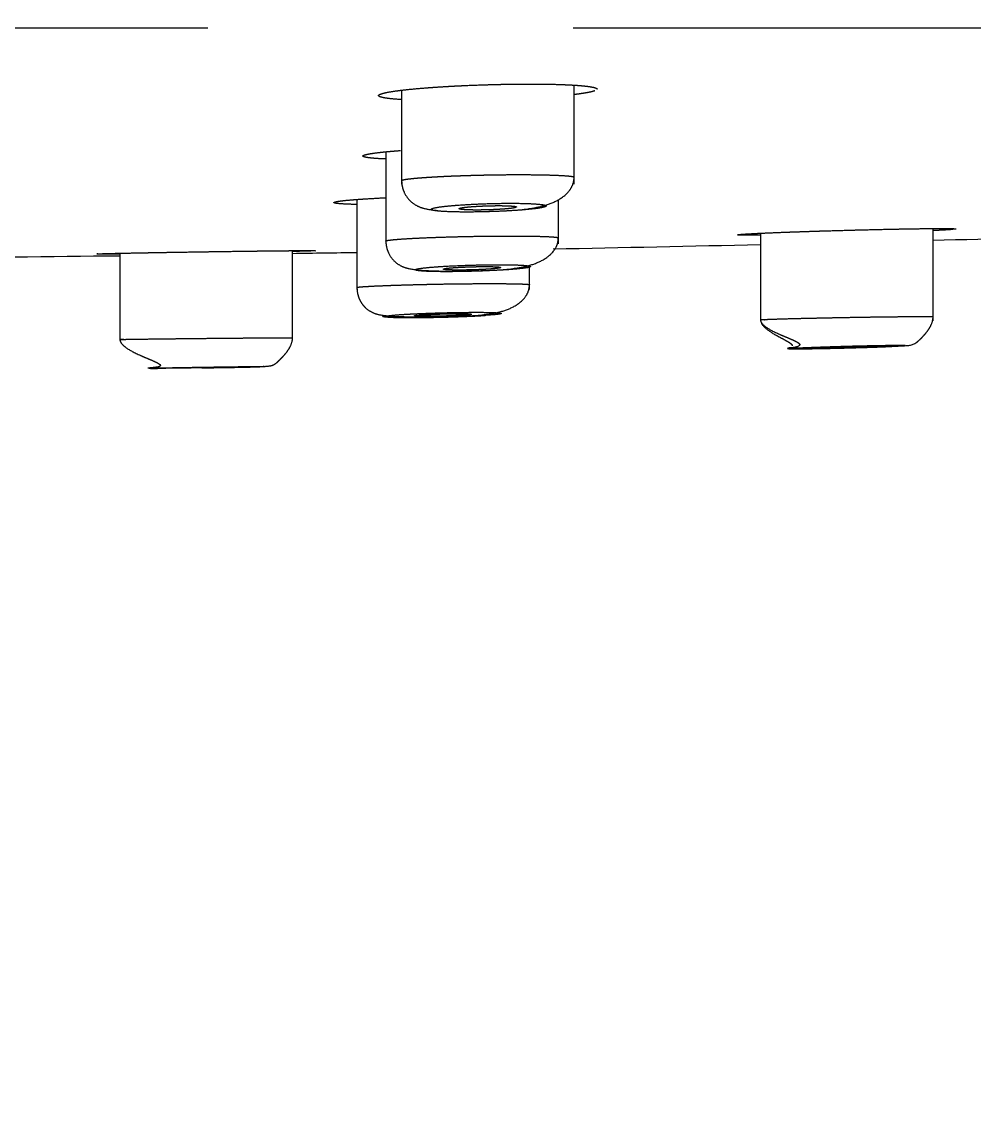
# Model space of a CAD drawing. Header units: millimetres. Extents: x 6110 to 6704, y -2661 to -1821.
# Drawn here: x 6491.254 to 6495.396, y -2119.701 to -2114.995 of the extents above; entities that cross this region are included whole.
import ezdxf

# ---------------------------------------------------------------- set-up
doc = ezdxf.new("R2010")
doc.units = ezdxf.units.MM
doc.header["$LTSCALE"] = 0.1
doc.linetypes.add('HIDDEN2', pattern=[4.7625, 3.175, -1.5875])
doc.layers.add('1', color=4, linetype='HIDDEN2', lineweight=13)
doc.layers.add('DIM', color=3, linetype='Continuous', lineweight=9)

msp = doc.modelspace()

# ---------------------------------------------------------------- hatches: boundary and pattern name
at = {"layer": 'DIM'}
h = msp.add_hatch(dxfattribs=at)
h.set_pattern_fill('ANSI31', color=2)
edge = h.paths.add_edge_path()
edge.add_line((6619.6172, -2595.9805), (6619.6172, -1962.2056))
edge.add_line((6634.6172, -1966.1101), (6619.6172, -1966.1101))
edge.add_line((6634.6172, -2610.9805), (6634.6172, -1966.1101))
edge.add_line((6634.6172, -2610.9805), (6184.4567, -2610.9805))
edge.add_line((6619.6172, -2595.9805), (6184.4567, -2595.9805))
edge.add_line((6184.4567, -2610.9805), (6184.4567, -2595.9805))

# ---------------------------------------------------------------- linework, layer by layer
at = {"layer": '1', "color": 8, "linetype": 'HIDDEN2', "lineweight": -3, "ltscale": 10}
for p, q in [((6511.114, -2115.0233), (6484.3069, -2115.0233)), ((6493.656, -2115.7006), (6493.656, -2115.2714)), ((6492.906, -2115.2926), (6492.906, -2115.7006)), ((6492.8376, -2115.5602), (6492.8376, -2115.9602)), ((6492.7119, -2115.7675), (6492.7119, -2116.1595)), ((6493.5876, -2115.9602), (6493.5876, -2115.7689)), ((6494.4666, -2115.9143), (6494.4666, -2116.2949)), ((6495.2166, -2116.2949), (6495.2166, -2115.8941)), ((6491.6819, -2116.0013), (6491.6819, -2116.3799)), ((6492.4319, -2116.3799), (6492.4319, -2115.9901)), ((6493.4619, -2116.1595), (6493.4619, -2116.0533)), ((6494.4666, -2116.2949), (6494.4666, -2116.2952)), ((6495.2166, -2116.2952), (6495.2166, -2116.2949)), ((6491.6819, -2116.3798), (6491.6819, -2116.38)), ((6492.4319, -2116.38), (6492.4319, -2116.3798))]:
    msp.add_line(p, q, dxfattribs=at)
for start, end in [(271.492607, 271.67154), (271.113977, 271.320673), (270.472027, 270.68238), (270.854261, 270.918433)]:
    msp.add_arc((6488.7045, -1866.0297), 250, start, end, dxfattribs=at)
for points, knots in [([(6492.9036, -2115.3336), (6492.8998, -2115.3333), (6492.8961, -2115.3331), (6492.8746, -2115.3316), (6492.8593, -2115.3301), (6492.8436, -2115.3281), (6492.8406, -2115.3277), (6492.835, -2115.3268), (6492.8323, -2115.3263), (6492.825, -2115.325), (6492.8209, -2115.3241), (6492.8107, -2115.3212), (6492.8069, -2115.3191), (6492.8058, -2115.3158), (6492.8062, -2115.3147), (6492.8085, -2115.3125), (6492.8123, -2115.3102), (6492.819, -2115.3079), (6492.8252, -2115.3061), (6492.8275, -2115.3055), (6492.8324, -2115.3043), (6492.8351, -2115.3037), (6492.849, -2115.3008), (6492.8629, -2115.2984), (6492.8836, -2115.2955), (6492.8879, -2115.2949), (6492.8969, -2115.2937), (6492.9015, -2115.2931), (6492.916, -2115.2914), (6492.9261, -2115.2903), (6492.9581, -2115.287), (6492.9815, -2115.2849), (6493.0133, -2115.2823), (6493.0199, -2115.2818), (6493.0331, -2115.2808), (6493.0398, -2115.2804), (6493.06, -2115.279), (6493.0877, -2115.2772), (6493.1166, -2115.2755), (6493.1387, -2115.2743), (6493.1461, -2115.274), (6493.1612, -2115.2732), (6493.1688, -2115.2729), (6493.207, -2115.2711), (6493.2377, -2115.27), (6493.2842, -2115.2685), (6493.2998, -2115.2681), (6493.3232, -2115.2675), (6493.331, -2115.2673), (6493.3465, -2115.267), (6493.3542, -2115.2669), (6493.3926, -2115.2662), (6493.4224, -2115.2659), (6493.4588, -2115.2658), (6493.466, -2115.2658), (6493.4803, -2115.2659), (6493.4874, -2115.2659), (6493.5084, -2115.266), (6493.5219, -2115.2662), (6493.5612, -2115.2668), (6493.5857, -2115.2674), (6493.6141, -2115.2685), (6493.6197, -2115.2687), (6493.6304, -2115.2692), (6493.6357, -2115.2695), (6493.6509, -2115.2703), (6493.6699, -2115.2714), (6493.6865, -2115.2728), (6493.6981, -2115.2739), (6493.7017, -2115.2743), (6493.7088, -2115.2751), (6493.7121, -2115.2755), (6493.7279, -2115.2776), (6493.7376, -2115.2793), (6493.7461, -2115.2818), (6493.7477, -2115.2823), (6493.7503, -2115.2833), (6493.7515, -2115.2838), (6493.7544, -2115.2854), (6493.7555, -2115.2864), (6493.756, -2115.2878), (6493.756, -2115.288), (6493.756, -2115.2883)], [0, 0, 0, 0, 0.010478, 0.010478, 0.062223, 0.062223, 0.07516, 0.07516, 0.088096, 0.088096, 0.113968, 0.113968, 0.165714, 0.165714, 0.191586, 0.191586, 0.217459, 0.243331, 0.243331, 0.256268, 0.256268, 0.269204, 0.269204, 0.320949, 0.320949, 0.333885, 0.333885, 0.346822, 0.346822, 0.372694, 0.372694, 0.424439, 0.424439, 0.437376, 0.437376, 0.450312, 0.450312, 0.476184, 0.502057, 0.502057, 0.514993, 0.514993, 0.52793, 0.52793, 0.579675, 0.579675, 0.605547, 0.605547, 0.618484, 0.618484, 0.63142, 0.63142, 0.683165, 0.683165, 0.696101, 0.696101, 0.709038, 0.709038, 0.73491, 0.73491, 0.786655, 0.786655, 0.799592, 0.799592, 0.812528, 0.812528, 0.8384, 0.864273, 0.864273, 0.877209, 0.877209, 0.890146, 0.890146, 0.941891, 0.941891, 0.954827, 0.954827, 0.967763, 0.967763, 0.993636, 0.993636, 1, 1, 1, 1]), ([(6493.7456, -2115.2956), (6493.7452, -2115.2958), (6493.7449, -2115.2959), (6493.7428, -2115.2966), (6493.7409, -2115.2972), (6493.7347, -2115.299), (6493.725, -2115.3013), (6493.7126, -2115.3037), (6493.7021, -2115.3054), (6493.6985, -2115.306), (6493.6908, -2115.3072), (6493.6868, -2115.3078), (6493.675, -2115.3095), (6493.6668, -2115.3105), (6493.6582, -2115.3116)], [0, 0, 0, 0, 0.022797, 0.022797, 0.13349, 0.13349, 0.354876, 0.576263, 0.576263, 0.686956, 0.686956, 0.79765, 0.79765, 1, 1, 1, 1]), ([(6492.8354, -2115.5917), (6492.8312, -2115.5916), (6492.8271, -2115.5914), (6492.8054, -2115.5903), (6492.7902, -2115.5892), (6492.7746, -2115.5878), (6492.7716, -2115.5874), (6492.766, -2115.5868), (6492.7634, -2115.5865), (6492.7561, -2115.5855), (6492.7521, -2115.5848), (6492.7421, -2115.5826), (6492.7383, -2115.581), (6492.7375, -2115.5789), (6492.7375, -2115.5785), (6492.738, -2115.5777), (6492.7384, -2115.5772), (6492.7402, -2115.5759), (6492.7441, -2115.5742), (6492.7509, -2115.5723), (6492.7572, -2115.5709), (6492.7595, -2115.5705), (6492.7645, -2115.5695), (6492.7671, -2115.569), (6492.7813, -2115.5667), (6492.7953, -2115.5648), (6492.8161, -2115.5624), (6492.8204, -2115.562), (6492.8294, -2115.561), (6492.8341, -2115.5606), (6492.8486, -2115.5592), (6492.8588, -2115.5582), (6492.8798, -2115.5565), (6492.8905, -2115.5556), (6492.9017, -2115.5548)], [0, 0, 0, 0, 0.02889, 0.02889, 0.158726, 0.158726, 0.191185, 0.191185, 0.223644, 0.223644, 0.288563, 0.288563, 0.418399, 0.418399, 0.450858, 0.450858, 0.483317, 0.483317, 0.548235, 0.613154, 0.613154, 0.645613, 0.645613, 0.678072, 0.678072, 0.807908, 0.807908, 0.840367, 0.840367, 0.872826, 0.872826, 0.937745, 0.937745, 1, 1, 1, 1]), ([(6492.906, -2115.6859), (6492.906, -2115.6856), (6492.9066, -2115.6844), (6492.9124, -2115.6822), (6492.9274, -2115.6795), (6492.9466, -2115.6771), (6492.9679, -2115.6751), (6492.9893, -2115.6733), (6493.0093, -2115.6718), (6493.0267, -2115.6706), (6493.0407, -2115.6698), (6493.0488, -2115.6693), (6493.0521, -2115.6691)], [0, 0, 0, 0, 0.05577, 0.233417, 0.388125, 0.526022, 0.647101, 0.751354, 0.838775, 0.909359, 0.963102, 1, 1, 1, 1]), ([(6492.9063, -2115.6859), (6492.9064, -2115.6954), (6492.9084, -2115.7134), (6492.9198, -2115.7462), (6492.9438, -2115.7776), (6492.978, -2115.799), (6493.0143, -2115.8102), (6493.0428, -2115.8138), (6493.0632, -2115.8154)], [0, 0, 0, 0, 0.098045, 0.19538, 0.379643, 0.549295, 0.714399, 1, 1, 1, 1]), ([(6493.0521, -2115.6691), (6493.0592, -2115.6687), (6493.0736, -2115.6679), (6493.096, -2115.6668), (6493.1189, -2115.6658), (6493.1421, -2115.6649), (6493.1655, -2115.6641), (6493.1889, -2115.6633), (6493.2123, -2115.6626), (6493.2355, -2115.662), (6493.2584, -2115.6614), (6493.2969, -2115.6606), (6493.3518, -2115.6598), (6493.4212, -2115.6595), (6493.487, -2115.6599), (6493.546, -2115.661), (6493.5954, -2115.6628), (6493.6323, -2115.6653), (6493.6492, -2115.6677), (6493.6551, -2115.6698), (6493.656, -2115.6708), (6493.656, -2115.6713)], [0, 0, 0, 0, 0.032078, 0.063589, 0.094534, 0.124914, 0.154728, 0.183976, 0.212658, 0.240776, 0.268328, 0.295315, 0.379423, 0.465558, 0.553728, 0.643942, 0.736205, 0.830523, 0.926903, 0.961067, 1, 1, 1, 1]), ([(6493.2676, -2115.8195), (6493.2842, -2115.8193), (6493.3492, -2115.8174), (6493.4366, -2115.8129), (6493.5263, -2115.7962), (6493.5918, -2115.771), (6493.634, -2115.7358), (6493.6528, -2115.7003), (6493.6559, -2115.6811), (6493.6559, -2115.6712)], [0, 0, 0, 0, 0.09004, 0.357166, 0.498579, 0.652685, 0.821692, 0.910631, 1, 1, 1, 1]), ([(6492.7104, -2115.7895), (6492.7098, -2115.7895), (6492.7092, -2115.7894), (6492.7039, -2115.7893), (6492.6993, -2115.7892), (6492.6774, -2115.7885), (6492.6625, -2115.7879), (6492.6472, -2115.7869), (6492.6443, -2115.7867), (6492.6388, -2115.7863), (6492.6363, -2115.7861), (6492.6292, -2115.7854), (6492.6253, -2115.785), (6492.6157, -2115.7835), (6492.6123, -2115.7824), (6492.6118, -2115.781), (6492.6119, -2115.7807), (6492.6125, -2115.7801), (6492.613, -2115.7798), (6492.615, -2115.7788), (6492.6192, -2115.7776), (6492.6264, -2115.7762), (6492.6329, -2115.7752), (6492.6353, -2115.7749), (6492.6404, -2115.7742), (6492.6431, -2115.7739), (6492.6576, -2115.7721), (6492.6719, -2115.7707), (6492.693, -2115.7689), (6492.6974, -2115.7686), (6492.7065, -2115.7679), (6492.7113, -2115.7675), (6492.726, -2115.7665), (6492.7363, -2115.7657), (6492.7688, -2115.7637), (6492.7924, -2115.7623), (6492.8243, -2115.7606), (6492.8307, -2115.7603), (6492.8371, -2115.76)], [0, 0, 0, 0, 0.003813, 0.003813, 0.033144, 0.033144, 0.150466, 0.150466, 0.179797, 0.179797, 0.209128, 0.209128, 0.267789, 0.267789, 0.385112, 0.385112, 0.414443, 0.414443, 0.443773, 0.443773, 0.502435, 0.561096, 0.561096, 0.590427, 0.590427, 0.619757, 0.619757, 0.73708, 0.73708, 0.766411, 0.766411, 0.795741, 0.795741, 0.854403, 0.854403, 0.971726, 0.971726, 1, 1, 1, 1]), ([(6493.132, -2115.7937), (6493.1135, -2115.7953), (6493.0969, -2115.7969), (6493.0665, -2115.8008), (6493.0536, -2115.803), (6493.0372, -2115.8072), (6493.0336, -2115.8093), (6493.0359, -2115.8132), (6493.0419, -2115.815), (6493.0626, -2115.8181), (6493.0775, -2115.8193), (6493.1141, -2115.8212), (6493.1363, -2115.8219), (6493.1847, -2115.8224), (6493.2117, -2115.8223), (6493.2667, -2115.8214), (6493.2955, -2115.8206), (6493.3508, -2115.8184), (6493.3781, -2115.817), (6493.4183, -2115.8143), (6493.4331, -2115.8131), (6493.468, -2115.81), (6493.4865, -2115.8079), (6493.5148, -2115.8037), (6493.525, -2115.8015), (6493.5355, -2115.7973), (6493.5362, -2115.7953), (6493.528, -2115.7916), (6493.5191, -2115.7899), (6493.4931, -2115.7872), (6493.4757, -2115.7861), (6493.4349, -2115.7846), (6493.411, -2115.7842), (6493.3598, -2115.7841), (6493.3319, -2115.7844), (6493.2761, -2115.7857), (6493.2474, -2115.7868), (6493.1932, -2115.7894), (6493.1669, -2115.791), (6493.1397, -2115.7931), (6493.1358, -2115.7934), (6493.132, -2115.7937), (6493.132, -2115.7937), (6493.132, -2115.7937)], [0, 0, 0, 0, 0.044575, 0.044575, 0.098492, 0.098492, 0.152287, 0.152287, 0.205927, 0.205927, 0.259445, 0.259445, 0.312929, 0.312929, 0.366479, 0.366479, 0.420129, 0.420129, 0.473774, 0.473774, 0.507465, 0.507465, 0.561416, 0.561416, 0.615303, 0.615303, 0.669051, 0.669051, 0.722646, 0.722646, 0.776141, 0.776141, 0.829633, 0.829633, 0.883221, 0.883221, 0.936961, 0.936961, 0.990844, 0.990844, 0.999976, 0.999976, 1, 1, 1, 1]), ([(6493.3696, -2115.8077), (6493.3638, -2115.8082), (6493.3575, -2115.8088), (6493.3474, -2115.8096), (6493.3439, -2115.8098), (6493.3367, -2115.8103), (6493.3329, -2115.8105), (6493.3216, -2115.8112), (6493.3138, -2115.8116), (6493.3018, -2115.8121), (6493.2977, -2115.8123), (6493.2895, -2115.8126), (6493.2854, -2115.8127), (6493.2732, -2115.8131), (6493.265, -2115.8133), (6493.2529, -2115.8134), (6493.2489, -2115.8135), (6493.2411, -2115.8135), (6493.2334, -2115.8136), (6493.226, -2115.8136), (6493.2206, -2115.8135), (6493.2188, -2115.8135), (6493.2152, -2115.8134), (6493.2135, -2115.8134), (6493.2049, -2115.8133), (6493.1986, -2115.8131), (6493.1899, -2115.8127), (6493.1872, -2115.8126), (6493.1819, -2115.8123), (6493.1795, -2115.8121), (6493.1726, -2115.8116), (6493.1688, -2115.8112), (6493.1641, -2115.8106), (6493.1627, -2115.8103), (6493.1603, -2115.8099), (6493.1593, -2115.8096), (6493.1569, -2115.8088), (6493.156, -2115.8083), (6493.156, -2115.8071), (6493.1568, -2115.8065), (6493.1592, -2115.8056), (6493.1601, -2115.8053), (6493.1625, -2115.8047), (6493.1639, -2115.8044), (6493.1685, -2115.8034), (6493.1724, -2115.8028), (6493.1791, -2115.8019), (6493.1816, -2115.8016), (6493.1868, -2115.801), (6493.1895, -2115.8007), (6493.1981, -2115.7998), (6493.2044, -2115.7993), (6493.2146, -2115.7985), (6493.2182, -2115.7982), (6493.2254, -2115.7978), (6493.2327, -2115.7973), (6493.2404, -2115.7969), (6493.2482, -2115.7965), (6493.2522, -2115.7963), (6493.2643, -2115.7958), (6493.2724, -2115.7955), (6493.2847, -2115.7951), (6493.2887, -2115.795), (6493.2949, -2115.7949), (6493.297, -2115.7948), (6493.301, -2115.7947), (6493.303, -2115.7947), (6493.3131, -2115.7946), (6493.3209, -2115.7945), (6493.3323, -2115.7945), (6493.336, -2115.7945), (6493.3433, -2115.7946), (6493.3468, -2115.7946), (6493.357, -2115.7948), (6493.3633, -2115.795), (6493.3721, -2115.7953), (6493.3749, -2115.7955), (6493.3801, -2115.7958), (6493.3849, -2115.7961), (6493.3892, -2115.7964), (6493.3931, -2115.7968), (6493.3948, -2115.7971), (6493.3996, -2115.7977), (6493.4019, -2115.7982), (6493.4044, -2115.799), (6493.405, -2115.7992), (6493.4058, -2115.7998), (6493.406, -2115.8001), (6493.406, -2115.8004), (6493.406, -2115.8004), (6493.406, -2115.8004)], [0, 0, 0, 0, 0.035705, 0.035705, 0.053557, 0.053557, 0.071409, 0.071409, 0.107114, 0.107114, 0.124966, 0.124966, 0.142819, 0.142819, 0.178523, 0.178523, 0.196376, 0.196376, 0.214228, 0.23208, 0.23208, 0.241007, 0.241007, 0.249933, 0.249933, 0.285637, 0.285637, 0.30349, 0.30349, 0.321342, 0.321342, 0.357047, 0.357047, 0.374899, 0.374899, 0.392751, 0.392751, 0.428456, 0.428456, 0.464161, 0.464161, 0.482013, 0.482013, 0.499865, 0.499865, 0.53557, 0.53557, 0.553422, 0.553422, 0.571275, 0.571275, 0.606979, 0.606979, 0.624832, 0.624832, 0.642684, 0.660536, 0.660536, 0.678389, 0.678389, 0.714093, 0.714093, 0.731946, 0.731946, 0.740872, 0.740872, 0.749798, 0.749798, 0.785503, 0.785503, 0.803355, 0.803355, 0.821207, 0.821207, 0.856912, 0.856912, 0.874764, 0.874764, 0.892617, 0.910469, 0.910469, 0.928321, 0.928321, 0.964026, 0.964026, 0.981878, 0.981878, 0.999731, 0.999731, 1, 1, 1, 1]), ([(6493.4027, -2115.8025), (6493.4021, -2115.8027), (6493.4014, -2115.8029), (6493.3996, -2115.8034), (6493.3968, -2115.804), (6493.3934, -2115.8046), (6493.3896, -2115.8052), (6493.3875, -2115.8056), (6493.3806, -2115.8065), (6493.3755, -2115.8071), (6493.3696, -2115.8077)], [0, 0, 0, 0, 0.107627, 0.107627, 0.286102, 0.464576, 0.464576, 0.643051, 0.643051, 1, 1, 1, 1]), ([(6492.9823, -2115.9352), (6493, -2115.9343), (6493.0369, -2115.9328), (6493.0959, -2115.9308), (6493.1547, -2115.9292), (6493.2175, -2115.9279), (6493.2845, -2115.9269), (6493.3546, -2115.9264), (6493.4205, -2115.9265), (6493.4792, -2115.9272), (6493.5279, -2115.9284), (6493.564, -2115.9302), (6493.5813, -2115.9321), (6493.5868, -2115.9337), (6493.5876, -2115.9344), (6493.5876, -2115.9348)], [0, 0, 0, 0, 0.080419, 0.156618, 0.228598, 0.296358, 0.38179, 0.468708, 0.557119, 0.647026, 0.738434, 0.831348, 0.925772, 0.968191, 1, 1, 1, 1]), ([(6494.466, -2115.9232), (6494.464, -2115.9232), (6494.4621, -2115.9232), (6494.4555, -2115.9233), (6494.451, -2115.9233), (6494.4295, -2115.9234), (6494.4148, -2115.9233), (6494.3999, -2115.9232), (6494.3971, -2115.9231), (6494.3918, -2115.9231), (6494.3894, -2115.923), (6494.3826, -2115.9228), (6494.3788, -2115.9227), (6494.3697, -2115.9223), (6494.3666, -2115.9219), (6494.3666, -2115.9213), (6494.3668, -2115.9212), (6494.3676, -2115.9209), (6494.3681, -2115.9208), (6494.3704, -2115.9203), (6494.3749, -2115.9198), (6494.3825, -2115.9191), (6494.3892, -2115.9186), (6494.3917, -2115.9184), (6494.3969, -2115.918), (6494.3998, -2115.9178), (6494.4146, -2115.9169), (6494.4292, -2115.9161), (6494.4507, -2115.915), (6494.4552, -2115.9148), (6494.4645, -2115.9144), (6494.4693, -2115.9141), (6494.4842, -2115.9135), (6494.4947, -2115.913), (6494.5275, -2115.9116), (6494.5514, -2115.9107), (6494.5838, -2115.9095), (6494.5904, -2115.9092), (6494.6039, -2115.9087), (6494.6106, -2115.9085), (6494.6312, -2115.9078), (6494.6592, -2115.9068), (6494.6883, -2115.9059), (6494.7106, -2115.9051), (6494.7181, -2115.9049), (6494.7333, -2115.9044), (6494.7409, -2115.9042), (6494.7793, -2115.903), (6494.8101, -2115.9022), (6494.8565, -2115.9009), (6494.8721, -2115.9005), (6494.8954, -2115.8999), (6494.9032, -2115.8997), (6494.9186, -2115.8993), (6494.9263, -2115.8991), (6494.9644, -2115.8982), (6494.994, -2115.8975), (6495.03, -2115.8968), (6495.0371, -2115.8966), (6495.0512, -2115.8963), (6495.0583, -2115.8962), (6495.0789, -2115.8958), (6495.0923, -2115.8956), (6495.1309, -2115.8949), (6495.1549, -2115.8946), (6495.1826, -2115.8943), (6495.188, -2115.8942), (6495.1985, -2115.8941), (6495.2036, -2115.894), (6495.2184, -2115.8939), (6495.2369, -2115.8938), (6495.2529, -2115.8938), (6495.2639, -2115.8938), (6495.2674, -2115.8938), (6495.2741, -2115.8939), (6495.2773, -2115.8939), (6495.2923, -2115.8941), (6495.3013, -2115.8943), (6495.3104, -2115.8948), (6495.3127, -2115.8949), (6495.3158, -2115.8953), (6495.3166, -2115.8956), (6495.3166, -2115.8958), (6495.3166, -2115.8958), (6495.3166, -2115.8958)], [0, 0, 0, 0, 0.005296, 0.005296, 0.018214, 0.018214, 0.069887, 0.069887, 0.082805, 0.082805, 0.095723, 0.095723, 0.121559, 0.121559, 0.173232, 0.173232, 0.18615, 0.18615, 0.199068, 0.199068, 0.224905, 0.250741, 0.250741, 0.263659, 0.263659, 0.276577, 0.276577, 0.32825, 0.32825, 0.341168, 0.341168, 0.354086, 0.354086, 0.379922, 0.379922, 0.431595, 0.431595, 0.444513, 0.444513, 0.457431, 0.457431, 0.483267, 0.509104, 0.509104, 0.522022, 0.522022, 0.53494, 0.53494, 0.586613, 0.586613, 0.612449, 0.612449, 0.625367, 0.625367, 0.638285, 0.638285, 0.689958, 0.689958, 0.702876, 0.702876, 0.715794, 0.715794, 0.74163, 0.74163, 0.793303, 0.793303, 0.806221, 0.806221, 0.819139, 0.819139, 0.844976, 0.870812, 0.870812, 0.88373, 0.88373, 0.896648, 0.896648, 0.948321, 0.948321, 0.974157, 0.974157, 0.999993, 0.999993, 1, 1, 1, 1]), ([(6495.3033, -2115.898), (6495.303, -2115.898), (6495.3028, -2115.898), (6495.3006, -2115.8982), (6495.2985, -2115.8984), (6495.2918, -2115.8989), (6495.2814, -2115.8997), (6495.2682, -2115.9005), (6495.2572, -2115.9011), (6495.2534, -2115.9013), (6495.2454, -2115.9017), (6495.2412, -2115.9019), (6495.231, -2115.9024), (6495.2249, -2115.9027), (6495.2186, -2115.903)], [0, 0, 0, 0, 0.016273, 0.016273, 0.134226, 0.134226, 0.370132, 0.606038, 0.606038, 0.723991, 0.723991, 0.841944, 0.841944, 1, 1, 1, 1]), ([(6492.8376, -2115.9486), (6492.8375, -2115.9483), (6492.8381, -2115.9474), (6492.8434, -2115.9458), (6492.8602, -2115.9433), (6492.8897, -2115.9405), (6492.9343, -2115.9376), (6492.9669, -2115.9359), (6492.9823, -2115.9352)], [0, 0, 0, 0, 0.055723, 0.230214, 0.362077, 0.614759, 0.828651, 1, 1, 1, 1]), ([(6492.8378, -2115.9486), (6492.8379, -2115.958), (6492.8399, -2115.9759), (6492.8512, -2116.0084), (6492.875, -2116.0396), (6492.9089, -2116.0605), (6492.9493, -2116.072), (6493.0094, -2116.077), (6493.0993, -2116.0796), (6493.1671, -2116.0792), (6493.1956, -2116.0785), (6493.2023, -2116.0783)], [0, 0, 0, 0, 0.054009, 0.10765, 0.209715, 0.305292, 0.400662, 0.608094, 0.837467, 0.962359, 1, 1, 1, 1]), ([(6493.2023, -2116.0783), (6493.2189, -2116.0781), (6493.2835, -2116.0763), (6493.3698, -2116.0725), (6493.4585, -2116.0572), (6493.5234, -2116.0331), (6493.5655, -2115.9987), (6493.5843, -2115.9636), (6493.5875, -2115.9445), (6493.5874, -2115.9347)], [0, 0, 0, 0, 0.090684, 0.358216, 0.499296, 0.65302, 0.821792, 0.910688, 1, 1, 1, 1]), ([(6491.681, -2116.0047), (6491.6794, -2116.0047), (6491.6778, -2116.0047), (6491.6715, -2116.0048), (6491.667, -2116.0048), (6491.6454, -2116.0049), (6491.6307, -2116.005), (6491.6157, -2116.005), (6491.6128, -2116.005), (6491.6075, -2116.005), (6491.605, -2116.0049), (6491.5982, -2116.0049), (6491.5943, -2116.0049), (6491.5851, -2116.0047), (6491.582, -2116.0046), (6491.5818, -2116.0044), (6491.582, -2116.0043), (6491.5827, -2116.0042), (6491.5833, -2116.0042), (6491.5855, -2116.004), (6491.5899, -2116.0038), (6491.5973, -2116.0035), (6491.604, -2116.0033), (6491.6065, -2116.0032), (6491.6117, -2116.0031), (6491.6145, -2116.003), (6491.6293, -2116.0026), (6491.6438, -2116.0022), (6491.6652, -2116.0017), (6491.6697, -2116.0016), (6491.6789, -2116.0014), (6491.6837, -2116.0013), (6491.6985, -2116.001), (6491.709, -2116.0007), (6491.7417, -2116.0001), (6491.7656, -2115.9996), (6491.7979, -2115.999), (6491.8045, -2115.9989), (6491.8179, -2115.9986), (6491.8247, -2115.9985), (6491.8453, -2115.9981), (6491.8732, -2115.9976), (6491.9023, -2115.9972), (6491.9246, -2115.9968), (6491.9321, -2115.9967), (6491.9472, -2115.9964), (6491.9549, -2115.9963), (6491.9932, -2115.9957), (6492.024, -2115.9952), (6492.0705, -2115.9945), (6492.086, -2115.9942), (6492.1093, -2115.9939), (6492.1171, -2115.9938), (6492.1326, -2115.9936), (6492.1403, -2115.9935), (6492.1784, -2115.9929), (6492.208, -2115.9925), (6492.244, -2115.9921), (6492.2512, -2115.992), (6492.2653, -2115.9918), (6492.2724, -2115.9917), (6492.2931, -2115.9915), (6492.3064, -2115.9913), (6492.3451, -2115.9909), (6492.3692, -2115.9906), (6492.397, -2115.9904), (6492.4024, -2115.9903), (6492.4129, -2115.9902), (6492.418, -2115.9902), (6492.4328, -2115.9901), (6492.4514, -2115.9899), (6492.4674, -2115.9899), (6492.4785, -2115.9898), (6492.4821, -2115.9898), (6492.4888, -2115.9898), (6492.492, -2115.9898), (6492.5071, -2115.9898), (6492.5162, -2115.9898), (6492.5254, -2115.99), (6492.5278, -2115.9901), (6492.531, -2115.9902), (6492.5318, -2115.9903), (6492.5319, -2115.9904), (6492.5319, -2115.9904), (6492.5319, -2115.9904)], [0, 0, 0, 0, 0.004341, 0.004341, 0.017262, 0.017262, 0.068947, 0.068947, 0.081868, 0.081868, 0.094789, 0.094789, 0.120631, 0.120631, 0.172316, 0.172316, 0.185237, 0.185237, 0.198158, 0.198158, 0.224, 0.249842, 0.249842, 0.262763, 0.262763, 0.275684, 0.275684, 0.327369, 0.327369, 0.34029, 0.34029, 0.353211, 0.353211, 0.379053, 0.379053, 0.430737, 0.430737, 0.443658, 0.443658, 0.45658, 0.45658, 0.482422, 0.508264, 0.508264, 0.521185, 0.521185, 0.534106, 0.534106, 0.585791, 0.585791, 0.611633, 0.611633, 0.624554, 0.624554, 0.637475, 0.637475, 0.689159, 0.689159, 0.70208, 0.70208, 0.715001, 0.715001, 0.740844, 0.740844, 0.792528, 0.792528, 0.805449, 0.805449, 0.81837, 0.81837, 0.844212, 0.870055, 0.870055, 0.882976, 0.882976, 0.895897, 0.895897, 0.947581, 0.947581, 0.973423, 0.973423, 0.999265, 0.999265, 1, 1, 1, 1]), ([(6492.5188, -2115.9913), (6492.5186, -2115.9913), (6492.5183, -2115.9913), (6492.5162, -2115.9914), (6492.5141, -2115.9915), (6492.5075, -2115.9918), (6492.4971, -2115.9921), (6492.484, -2115.9925), (6492.4731, -2115.9928), (6492.4693, -2115.9929), (6492.4613, -2115.9931), (6492.4572, -2115.9932), (6492.4468, -2115.9935), (6492.4405, -2115.9936), (6492.4339, -2115.9938)], [0, 0, 0, 0, 0.016166, 0.016166, 0.133344, 0.133344, 0.367701, 0.602057, 0.602057, 0.719236, 0.719236, 0.836414, 0.836414, 1, 1, 1, 1]), ([(6493.0625, -2116.0599), (6493.0435, -2116.0613), (6493.0266, -2116.0627), (6492.9963, -2116.0658), (6492.9837, -2116.0676), (6492.9681, -2116.0709), (6492.9648, -2116.0726), (6492.9678, -2116.0755), (6492.9741, -2116.0768), (6492.9954, -2116.0791), (6493.0106, -2116.08), (6493.0478, -2116.0812), (6493.0702, -2116.0815), (6493.1191, -2116.0817), (6493.1462, -2116.0814), (6493.2014, -2116.0804), (6493.2302, -2116.0796), (6493.2854, -2116.0776), (6493.3126, -2116.0763), (6493.3525, -2116.074), (6493.3671, -2116.0731), (6493.4015, -2116.0705), (6493.4197, -2116.0688), (6493.4474, -2116.0654), (6493.4572, -2116.0636), (6493.4671, -2116.0604), (6493.4674, -2116.0588), (6493.4585, -2116.056), (6493.4493, -2116.0548), (6493.4227, -2116.0529), (6493.405, -2116.0521), (6493.3637, -2116.0512), (6493.3395, -2116.0511), (6493.288, -2116.0513), (6493.26, -2116.0517), (6493.2041, -2116.0531), (6493.1754, -2116.054), (6493.1215, -2116.0564), (6493.0954, -2116.0577), (6493.069, -2116.0595), (6493.0657, -2116.0597), (6493.0625, -2116.0599), (6493.0625, -2116.0599), (6493.0625, -2116.0599)], [0, 0, 0, 0, 0.045819, 0.045819, 0.099646, 0.099646, 0.153386, 0.153386, 0.207027, 0.207027, 0.260603, 0.260603, 0.314174, 0.314174, 0.367803, 0.367803, 0.4215, 0.4215, 0.475195, 0.475195, 0.508758, 0.508758, 0.562619, 0.562619, 0.616424, 0.616424, 0.670132, 0.670132, 0.723747, 0.723747, 0.777313, 0.777313, 0.830894, 0.830894, 0.884551, 0.884551, 0.938307, 0.938307, 0.992146, 0.992146, 0.999977, 0.999977, 1, 1, 1, 1]), ([(6493.3011, -2116.0693), (6493.2952, -2116.0698), (6493.2889, -2116.0702), (6493.2788, -2116.0709), (6493.2753, -2116.0711), (6493.2681, -2116.0715), (6493.2643, -2116.0717), (6493.253, -2116.0722), (6493.2452, -2116.0726), (6493.2332, -2116.0731), (6493.2291, -2116.0732), (6493.2209, -2116.0735), (6493.2168, -2116.0736), (6493.2046, -2116.0739), (6493.1965, -2116.0741), (6493.1844, -2116.0743), (6493.1803, -2116.0744), (6493.1725, -2116.0745), (6493.1648, -2116.0745), (6493.1574, -2116.0745), (6493.152, -2116.0745), (6493.1502, -2116.0745), (6493.1467, -2116.0745), (6493.1449, -2116.0745), (6493.1364, -2116.0744), (6493.1301, -2116.0743), (6493.1214, -2116.0741), (6493.1187, -2116.074), (6493.1134, -2116.0738), (6493.111, -2116.0737), (6493.1041, -2116.0733), (6493.1003, -2116.0731), (6493.0956, -2116.0726), (6493.0942, -2116.0724), (6493.0918, -2116.072), (6493.0908, -2116.0718), (6493.0884, -2116.0713), (6493.0876, -2116.0708), (6493.0876, -2116.07), (6493.0884, -2116.0695), (6493.0907, -2116.0688), (6493.0917, -2116.0685), (6493.0941, -2116.068), (6493.0955, -2116.0678), (6493.1001, -2116.067), (6493.104, -2116.0666), (6493.1108, -2116.0658), (6493.1132, -2116.0656), (6493.1184, -2116.0651), (6493.1212, -2116.0648), (6493.1298, -2116.0641), (6493.1361, -2116.0637), (6493.1463, -2116.063), (6493.1498, -2116.0628), (6493.157, -2116.0624), (6493.1644, -2116.062), (6493.1721, -2116.0616), (6493.1799, -2116.0613), (6493.1839, -2116.0611), (6493.196, -2116.0607), (6493.2041, -2116.0604), (6493.2163, -2116.0601), (6493.2204, -2116.0599), (6493.2266, -2116.0598), (6493.2286, -2116.0598), (6493.2327, -2116.0597), (6493.2347, -2116.0596), (6493.2448, -2116.0595), (6493.2526, -2116.0594), (6493.2639, -2116.0593), (6493.2677, -2116.0593), (6493.2749, -2116.0593), (6493.2784, -2116.0593), (6493.2886, -2116.0594), (6493.2949, -2116.0595), (6493.3037, -2116.0598), (6493.3065, -2116.0599), (6493.3117, -2116.0601), (6493.3165, -2116.0603), (6493.3208, -2116.0605), (6493.3246, -2116.0608), (6493.3264, -2116.061), (6493.3311, -2116.0615), (6493.3335, -2116.0618), (6493.3359, -2116.0624), (6493.3365, -2116.0626), (6493.3374, -2116.063), (6493.3376, -2116.0633), (6493.3376, -2116.0635), (6493.3376, -2116.0635), (6493.3376, -2116.0635)], [0, 0, 0, 0, 0.03571, 0.03571, 0.053565, 0.053565, 0.07142, 0.07142, 0.10713, 0.10713, 0.124985, 0.124985, 0.14284, 0.14284, 0.178549, 0.178549, 0.196404, 0.196404, 0.214259, 0.232114, 0.232114, 0.241042, 0.241042, 0.249969, 0.249969, 0.285679, 0.285679, 0.303534, 0.303534, 0.321389, 0.321389, 0.357099, 0.357099, 0.374954, 0.374954, 0.392809, 0.392809, 0.428519, 0.428519, 0.464228, 0.464228, 0.482083, 0.482083, 0.499938, 0.499938, 0.535648, 0.535648, 0.553503, 0.553503, 0.571358, 0.571358, 0.607068, 0.607068, 0.624923, 0.624923, 0.642778, 0.660633, 0.660633, 0.678488, 0.678488, 0.714198, 0.714198, 0.732053, 0.732053, 0.74098, 0.74098, 0.749907, 0.749907, 0.785617, 0.785617, 0.803472, 0.803472, 0.821327, 0.821327, 0.857037, 0.857037, 0.874892, 0.874892, 0.892747, 0.910602, 0.910602, 0.928457, 0.928457, 0.964167, 0.964167, 0.982022, 0.982022, 0.999877, 0.999877, 1, 1, 1, 1]), ([(6493.3341, -2116.0652), (6493.3336, -2116.0653), (6493.3329, -2116.0654), (6493.3311, -2116.0658), (6493.3283, -2116.0663), (6493.3249, -2116.0668), (6493.321, -2116.0673), (6493.3189, -2116.0676), (6493.3121, -2116.0683), (6493.3069, -2116.0688), (6493.3011, -2116.0693)], [0, 0, 0, 0, 0.105365, 0.105365, 0.284292, 0.463219, 0.463219, 0.642146, 0.642146, 1, 1, 1, 1]), ([(6492.7119, -2116.1507), (6492.7118, -2116.1504), (6492.7125, -2116.1497), (6492.7189, -2116.1484), (6492.7353, -2116.1468), (6492.7629, -2116.1451), (6492.8032, -2116.1431), (6492.838, -2116.1417), (6492.8575, -2116.141)], [0, 0, 0, 0, 0.084346, 0.237516, 0.405674, 0.588814, 0.786926, 1, 1, 1, 1]), ([(6492.7121, -2116.151), (6492.7122, -2116.1603), (6492.7141, -2116.1781), (6492.7227, -2116.2028), (6492.7351, -2116.2235), (6492.7547, -2116.2449), (6492.7824, -2116.2618), (6492.8223, -2116.2724), (6492.883, -2116.2765), (6492.9744, -2116.2784), (6493.0427, -2116.278), (6493.0711, -2116.2773), (6493.0775, -2116.2772)], [0, 0, 0, 0, 0.052642, 0.104834, 0.155711, 0.204932, 0.299619, 0.396354, 0.607905, 0.838726, 0.963423, 1, 1, 1, 1]), ([(6492.8575, -2116.141), (6492.8679, -2116.1407), (6492.8893, -2116.1399), (6492.9228, -2116.1389), (6492.9567, -2116.138), (6492.9903, -2116.1371), (6493.0234, -2116.1364), (6493.0555, -2116.1357), (6493.098, -2116.1349), (6493.1513, -2116.1342), (6493.2141, -2116.1336), (6493.2736, -2116.1333), (6493.3278, -2116.1334), (6493.3749, -2116.1337), (6493.4134, -2116.1344), (6493.4417, -2116.1354), (6493.4566, -2116.1366), (6493.4613, -2116.1376), (6493.4619, -2116.1382), (6493.4619, -2116.1383)], [0, 0, 0, 0, 0.047445, 0.093141, 0.137089, 0.179287, 0.219737, 0.258437, 0.295388, 0.372172, 0.449516, 0.527421, 0.605891, 0.684926, 0.764529, 0.844702, 0.925445, 0.97423, 1, 1, 1, 1]), ([(6493.0775, -2116.2772), (6493.0943, -2116.277), (6493.1587, -2116.2753), (6493.2444, -2116.2724), (6493.3324, -2116.2584), (6493.3972, -2116.2355), (6493.4395, -2116.2018), (6493.4586, -2116.1671), (6493.4618, -2116.1481), (6493.4618, -2116.1383)], [0, 0, 0, 0, 0.091757, 0.358718, 0.499261, 0.652617, 0.821413, 0.910479, 1, 1, 1, 1]), ([(6492.9371, -2116.2659), (6492.9175, -2116.267), (6492.9, -2116.2681), (6492.8696, -2116.2705), (6492.8572, -2116.2718), (6492.8419, -2116.2742), (6492.8387, -2116.2754), (6492.8421, -2116.2774), (6492.8486, -2116.2783), (6492.8702, -2116.2797), (6492.8856, -2116.2802), (6492.9231, -2116.2809), (6492.9456, -2116.281), (6492.9948, -2116.2807), (6493.022, -2116.2804), (6493.0772, -2116.2794), (6493.106, -2116.2786), (6493.1612, -2116.2769), (6493.1883, -2116.2758), (6493.228, -2116.274), (6493.2425, -2116.2732), (6493.2767, -2116.2712), (6493.2947, -2116.2699), (6493.3221, -2116.2674), (6493.3317, -2116.2661), (6493.3413, -2116.2637), (6493.3414, -2116.2626), (6493.3322, -2116.2608), (6493.3228, -2116.26), (6493.2959, -2116.2588), (6493.278, -2116.2584), (6493.2364, -2116.258), (6493.212, -2116.2581), (6493.1604, -2116.2586), (6493.1323, -2116.259), (6493.0764, -2116.2603), (6493.0478, -2116.2612), (6492.9939, -2116.2631), (6492.9679, -2116.2643), (6492.9424, -2116.2656), (6492.9397, -2116.2658), (6492.9371, -2116.2659), (6492.9371, -2116.2659), (6492.9371, -2116.2659)], [0, 0, 0, 0, 0.047295, 0.047295, 0.101057, 0.101057, 0.154764, 0.154764, 0.208419, 0.208419, 0.262047, 0.262047, 0.315686, 0.315686, 0.369367, 0.369367, 0.42309, 0.42309, 0.476813, 0.476813, 0.510268, 0.510268, 0.564057, 0.564057, 0.617805, 0.617805, 0.671494, 0.671494, 0.725136, 0.725136, 0.778763, 0.778763, 0.832411, 0.832411, 0.886111, 0.886111, 0.939867, 0.939867, 0.99366, 0.99366, 0.99998, 0.99998, 1, 1, 1, 1]), ([(6492.8224, -2116.2735), (6492.8224, -2116.2736), (6492.8223, -2116.2749), (6492.8279, -2116.2774), (6492.8483, -2116.279), (6492.8631, -2116.2795)], [0, 0, 0, 0, 0.005613, 0.472653, 1, 1, 1, 1]), ([(6492.8631, -2116.2795), (6492.8639, -2116.2796), (6492.8782, -2116.2807), (6492.9231, -2116.2811), (6492.9862, -2116.2809), (6493.032, -2116.2803), (6493.0603, -2116.2797), (6493.0698, -2116.2795)], [0, 0, 0, 0, 0.025127, 0.441649, 0.664271, 0.888773, 1, 1, 1, 1]), ([(6493.2568, -2116.2724), (6493.2527, -2116.2726), (6493.2486, -2116.2729), (6493.2223, -2116.2743), (6493.197, -2116.2755), (6493.144, -2116.2775), (6493.1156, -2116.2784), (6493.0597, -2116.2797), (6493.0314, -2116.2803), (6492.979, -2116.2809), (6492.9541, -2116.281), (6492.9325, -2116.2809)], [0, 0, 0, 0, 0.046325, 0.046325, 0.285348, 0.285348, 0.524141, 0.524141, 0.762818, 0.762818, 1, 1, 1, 1]), ([(6493.1753, -2116.271), (6493.1695, -2116.2713), (6493.1632, -2116.2717), (6493.153, -2116.2722), (6493.1495, -2116.2724), (6493.1423, -2116.2727), (6493.1386, -2116.2729), (6493.1272, -2116.2733), (6493.1194, -2116.2736), (6493.1074, -2116.274), (6493.1033, -2116.2741), (6493.0951, -2116.2744), (6493.0911, -2116.2745), (6493.0788, -2116.2748), (6493.0707, -2116.275), (6493.0586, -2116.2752), (6493.0546, -2116.2753), (6493.0468, -2116.2754), (6493.0391, -2116.2754), (6493.0317, -2116.2755), (6493.0263, -2116.2755), (6493.0245, -2116.2755), (6493.021, -2116.2755), (6493.0192, -2116.2756), (6493.0107, -2116.2756), (6493.0044, -2116.2755), (6492.9957, -2116.2754), (6492.9929, -2116.2754), (6492.9877, -2116.2753), (6492.9853, -2116.2752), (6492.9784, -2116.275), (6492.9746, -2116.2748), (6492.9699, -2116.2745), (6492.9685, -2116.2744), (6492.9661, -2116.2741), (6492.9651, -2116.274), (6492.9627, -2116.2736), (6492.9619, -2116.2733), (6492.9619, -2116.2727), (6492.9627, -2116.2724), (6492.9651, -2116.2719), (6492.9661, -2116.2717), (6492.9684, -2116.2713), (6492.9698, -2116.2712), (6492.9745, -2116.2706), (6492.9784, -2116.2702), (6492.9851, -2116.2697), (6492.9876, -2116.2695), (6492.9928, -2116.2691), (6492.9956, -2116.2689), (6493.0042, -2116.2684), (6493.0105, -2116.268), (6493.0207, -2116.2675), (6493.0243, -2116.2673), (6493.0315, -2116.267), (6493.0388, -2116.2667), (6493.0465, -2116.2664), (6493.0543, -2116.2661), (6493.0583, -2116.266), (6493.0704, -2116.2656), (6493.0785, -2116.2653), (6493.0908, -2116.265), (6493.0949, -2116.2649), (6493.101, -2116.2648), (6493.1031, -2116.2647), (6493.1071, -2116.2647), (6493.1091, -2116.2646), (6493.1192, -2116.2644), (6493.127, -2116.2643), (6493.1383, -2116.2642), (6493.1421, -2116.2642), (6493.1493, -2116.2642), (6493.1528, -2116.2642), (6493.163, -2116.2642), (6493.1693, -2116.2642), (6493.1781, -2116.2643), (6493.1809, -2116.2643), (6493.186, -2116.2645), (6493.1909, -2116.2646), (6493.1951, -2116.2647), (6493.199, -2116.2649), (6493.2008, -2116.265), (6493.2055, -2116.2653), (6493.2079, -2116.2656), (6493.2103, -2116.266), (6493.2109, -2116.2661), (6493.2117, -2116.2664), (6493.2119, -2116.2665), (6493.2119, -2116.2667), (6493.2119, -2116.2667), (6493.2119, -2116.2667)], [0, 0, 0, 0, 0.035714, 0.035714, 0.05357, 0.05357, 0.071427, 0.071427, 0.107141, 0.107141, 0.124998, 0.124998, 0.142855, 0.142855, 0.178568, 0.178568, 0.196425, 0.196425, 0.214282, 0.232139, 0.232139, 0.241067, 0.241067, 0.249995, 0.249995, 0.285709, 0.285709, 0.303566, 0.303566, 0.321423, 0.321423, 0.357136, 0.357136, 0.374993, 0.374993, 0.39285, 0.39285, 0.428564, 0.428564, 0.464277, 0.464277, 0.482134, 0.482134, 0.499991, 0.499991, 0.535705, 0.535705, 0.553561, 0.553561, 0.571418, 0.571418, 0.607132, 0.607132, 0.624989, 0.624989, 0.642846, 0.660702, 0.660702, 0.678559, 0.678559, 0.714273, 0.714273, 0.73213, 0.73213, 0.741058, 0.741058, 0.749986, 0.749986, 0.7857, 0.7857, 0.803557, 0.803557, 0.821414, 0.821414, 0.857127, 0.857127, 0.874984, 0.874984, 0.892841, 0.910698, 0.910698, 0.928555, 0.928555, 0.964268, 0.964268, 0.982125, 0.982125, 0.999982, 0.999982, 1, 1, 1, 1]), ([(6493.0698, -2116.2795), (6493.0792, -2116.2793), (6493.1069, -2116.2787), (6493.168, -2116.2768), (6493.2296, -2116.2743), (6493.2619, -2116.2721), (6493.2697, -2116.2715)], [0, 0, 0, 0, 0.128746, 0.379575, 0.840502, 1, 1, 1, 1]), ([(6493.2084, -2116.2679), (6493.2079, -2116.268), (6493.2072, -2116.2681), (6493.2054, -2116.2684), (6493.2026, -2116.2687), (6493.1992, -2116.2691), (6493.1953, -2116.2695), (6493.1932, -2116.2697), (6493.1864, -2116.2702), (6493.1812, -2116.2706), (6493.1753, -2116.271)], [0, 0, 0, 0, 0.103647, 0.103647, 0.282918, 0.462188, 0.462188, 0.641459, 0.641459, 1, 1, 1, 1]), ([(6494.4837, -2116.2916), (6494.478, -2116.2915), (6494.4684, -2116.2912), (6494.4646, -2116.2905), (6494.4751, -2116.2896), (6494.5024, -2116.2884), (6494.548, -2116.2869), (6494.5898, -2116.2857), (6494.6133, -2116.2851)], [0, 0, 0, 0, 0.125208, 0.280045, 0.444947, 0.619911, 0.804931, 1, 1, 1, 1]), ([(6494.4667, -2116.2908), (6494.4667, -2116.3013), (6494.4783, -2116.3221), (6494.5173, -2116.3487), (6494.5536, -2116.3684), (6494.5735, -2116.3788), (6494.5867, -2116.3863), (6494.5942, -2116.391), (6494.5999, -2116.3954), (6494.6032, -2116.3992), (6494.604, -2116.402), (6494.6039, -2116.4035), (6494.6037, -2116.4041)], [0, 0, 0, 0, 0.343837, 0.635616, 0.747576, 0.832169, 0.864705, 0.892008, 0.91655, 0.942009, 0.972001, 1, 1, 1, 1]), ([(6494.4668, -2116.2908), (6494.4671, -2116.3009), (6494.4821, -2116.3211), (6494.5282, -2116.3447), (6494.5612, -2116.3588), (6494.5678, -2116.3616)], [0, 0, 0, 0, 0.485293, 0.901226, 1, 1, 1, 1]), ([(6494.6133, -2116.2851), (6494.6294, -2116.2847), (6494.6614, -2116.2839), (6494.7098, -2116.2829), (6494.7529, -2116.282), (6494.7892, -2116.2812), (6494.818, -2116.2807), (6494.8557, -2116.28), (6494.9045, -2116.2791), (6494.9648, -2116.2782), (6495.0208, -2116.2775), (6495.071, -2116.277), (6495.1147, -2116.2766), (6495.151, -2116.2764), (6495.1795, -2116.2763), (6495.2001, -2116.2765), (6495.2118, -2116.2767), (6495.2161, -2116.2771), (6495.2166, -2116.2774), (6495.2166, -2116.2774)], [0, 0, 0, 0, 0.072873, 0.136194, 0.189956, 0.234153, 0.26878, 0.293833, 0.369517, 0.443813, 0.516721, 0.588241, 0.658374, 0.72712, 0.79448, 0.860454, 0.925042, 0.972986, 1, 1, 1, 1]), ([(6494.8112, -2116.4138), (6494.8262, -2116.4134), (6494.8741, -2116.4122), (6494.9519, -2116.4098), (6495.0256, -2116.4071), (6495.1033, -2116.402), (6495.1263, -2116.4039), (6495.1523, -2116.3827), (6495.1596, -2116.376), (6495.1651, -2116.3707), (6495.1709, -2116.3648), (6495.1792, -2116.3559), (6495.1898, -2116.3432), (6495.2008, -2116.3274), (6495.2129, -2116.3045), (6495.2167, -2116.288), (6495.2165, -2116.2774)], [0, 0, 0, 0, 0.066535, 0.215507, 0.343913, 0.452787, 0.725064, 0.76028, 0.774759, 0.787953, 0.800608, 0.813458, 0.841746, 0.875285, 0.913933, 1, 1, 1, 1]), ([(6491.6993, -2116.3767), (6491.6932, -2116.3767), (6491.6833, -2116.3766), (6491.6799, -2116.3763), (6491.691, -2116.3759), (6491.7182, -2116.3754), (6491.7621, -2116.3747), (6491.8016, -2116.3742), (6491.8237, -2116.3739)], [0, 0, 0, 0, 0.133933, 0.293055, 0.459225, 0.632441, 0.812701, 1, 1, 1, 1]), ([(6491.682, -2116.3764), (6491.682, -2116.382), (6491.6861, -2116.3931), (6491.7096, -2116.4148), (6491.7416, -2116.4325), (6491.7719, -2116.4458), (6491.7749, -2116.4471)], [0, 0, 0, 0, 0.261179, 0.513398, 0.951796, 1, 1, 1, 1]), ([(6491.8237, -2116.3739), (6491.8347, -2116.3738), (6491.8575, -2116.3735), (6491.8943, -2116.3731), (6491.9331, -2116.3726), (6491.9735, -2116.3722), (6492.0149, -2116.3717), (6492.0635, -2116.3712), (6492.1185, -2116.3707), (6492.1779, -2116.3701), (6492.2333, -2116.3697), (6492.2834, -2116.3693), (6492.3273, -2116.369), (6492.3642, -2116.3689), (6492.3934, -2116.3688), (6492.4146, -2116.3688), (6492.4277, -2116.3689), (6492.4316, -2116.369), (6492.4319, -2116.3691), (6492.4319, -2116.3691)], [0, 0, 0, 0, 0.049833, 0.099667, 0.1495, 0.199334, 0.249168, 0.299001, 0.372521, 0.445013, 0.516479, 0.586919, 0.656333, 0.72472, 0.792081, 0.858415, 0.923724, 0.98651, 1, 1, 1, 1]), ([(6492.0372, -2116.4996), (6492.0462, -2116.4995), (6492.0891, -2116.4989), (6492.163, -2116.4977), (6492.2397, -2116.4962), (6492.3017, -2116.4943), (6492.3384, -2116.4913), (6492.3533, -2116.4854), (6492.3658, -2116.475), (6492.373, -2116.4683), (6492.3784, -2116.4629), (6492.3843, -2116.4569), (6492.3928, -2116.4479), (6492.4039, -2116.4351), (6492.4153, -2116.4193), (6492.428, -2116.3963), (6492.432, -2116.3797), (6492.4318, -2116.3691)], [0, 0, 0, 0, 0.039963, 0.192781, 0.324825, 0.436863, 0.607931, 0.716827, 0.752228, 0.766661, 0.77979, 0.79244, 0.80541, 0.834415, 0.869267, 0.909675, 1, 1, 1, 1]), ([(6494.5678, -2116.3616), (6494.5717, -2116.3632), (6494.5837, -2116.3684), (6494.6011, -2116.3755), (6494.6171, -2116.3829), (6494.6259, -2116.3875), (6494.6313, -2116.3909), (6494.633, -2116.3925), (6494.6333, -2116.3927)], [0, 0, 0, 0, 0.205662, 0.606085, 0.758615, 0.881654, 0.982227, 1, 1, 1, 1]), ([(6494.6333, -2116.3927), (6494.6338, -2116.3931), (6494.6349, -2116.3942), (6494.6367, -2116.3964), (6494.6374, -2116.3994), (6494.6277, -2116.4122), (6494.5901, -2116.412), (6494.5808, -2116.4158), (6494.5932, -2116.4166), (6494.6207, -2116.4169), (6494.653, -2116.4167), (6494.6954, -2116.4162), (6494.7454, -2116.4153), (6494.7853, -2116.4145), (6494.8077, -2116.4139), (6494.8112, -2116.4138)], [0, 0, 0, 0, 0.003727, 0.00982, 0.023372, 0.040433, 0.255288, 0.376817, 0.526631, 0.612054, 0.702063, 0.794962, 0.889095, 0.982777, 1, 1, 1, 1]), ([(6494.6927, -2116.4101), (6494.6927, -2116.4101), (6494.6927, -2116.4101), (6494.6725, -2116.4109), (6494.6545, -2116.4116), (6494.6239, -2116.4131), (6494.6116, -2116.4139), (6494.5965, -2116.4151), (6494.5936, -2116.4156), (6494.5972, -2116.4164), (6494.6039, -2116.4166), (6494.6258, -2116.4168), (6494.6414, -2116.4168), (6494.6791, -2116.4164), (6494.7018, -2116.4161), (6494.7511, -2116.4152), (6494.7784, -2116.4146), (6494.8337, -2116.4132), (6494.8625, -2116.4125), (6494.9176, -2116.4108), (6494.9447, -2116.41), (6494.9842, -2116.4085), (6494.9986, -2116.408), (6495.0325, -2116.4066), (6495.0505, -2116.4058), (6495.0775, -2116.4043), (6495.087, -2116.4036), (6495.0963, -2116.4025), (6495.0962, -2116.402), (6495.0867, -2116.4014), (6495.0772, -2116.4013), (6495.0499, -2116.4012), (6495.0319, -2116.4014), (6494.9901, -2116.4019), (6494.9656, -2116.4024), (6494.9138, -2116.4034), (6494.8857, -2116.4041), (6494.8297, -2116.4056), (6494.8011, -2116.4064), (6494.745, -2116.4082), (6494.717, -2116.4091), (6494.6927, -2116.4101)], [0, 0, 0, 0, 0.000046, 0.000046, 0.048869, 0.048869, 0.10256, 0.10256, 0.156229, 0.156229, 0.209891, 0.209891, 0.263562, 0.263562, 0.317258, 0.317258, 0.370981, 0.370981, 0.424719, 0.424719, 0.478458, 0.478458, 0.511805, 0.511805, 0.565516, 0.565516, 0.619199, 0.619199, 0.672863, 0.672863, 0.726525, 0.726525, 0.780203, 0.780203, 0.833908, 0.833908, 0.88764, 0.88764, 0.941385, 0.941385, 1, 1, 1, 1]), ([(6491.7749, -2116.4471), (6491.7821, -2116.4503), (6491.7979, -2116.4572), (6491.8196, -2116.4662), (6491.8362, -2116.4737), (6491.8453, -2116.4783), (6491.8512, -2116.4818), (6491.8534, -2116.4835), (6491.8539, -2116.484)], [0, 0, 0, 0, 0.315514, 0.652163, 0.781356, 0.886109, 0.97159, 1, 1, 1, 1]), ([(6494.93, -2116.4082), (6494.9242, -2116.4085), (6494.9178, -2116.4087), (6494.9077, -2116.4091), (6494.9042, -2116.4092), (6494.8969, -2116.4095), (6494.8932, -2116.4096), (6494.8818, -2116.41), (6494.8741, -2116.4102), (6494.862, -2116.4106), (6494.858, -2116.4107), (6494.8498, -2116.411), (6494.8457, -2116.4111), (6494.8335, -2116.4114), (6494.8253, -2116.4116), (6494.8133, -2116.4119), (6494.8092, -2116.412), (6494.8014, -2116.4121), (6494.7937, -2116.4123), (6494.7864, -2116.4125), (6494.781, -2116.4126), (6494.7792, -2116.4126), (6494.7756, -2116.4126), (6494.7739, -2116.4127), (6494.7653, -2116.4128), (6494.759, -2116.4129), (6494.7504, -2116.413), (6494.7476, -2116.413), (6494.7424, -2116.4131), (6494.74, -2116.4131), (6494.7331, -2116.4131), (6494.7293, -2116.4131), (6494.7246, -2116.4131), (6494.7232, -2116.413), (6494.7208, -2116.413), (6494.7198, -2116.4129), (6494.7174, -2116.4128), (6494.7166, -2116.4127), (6494.7166, -2116.4125), (6494.7168, -2116.4125), (6494.7176, -2116.4123), (6494.7188, -2116.4122), (6494.7208, -2116.412), (6494.7232, -2116.4118), (6494.7246, -2116.4117), (6494.7293, -2116.4114), (6494.7331, -2116.4112), (6494.7399, -2116.4108), (6494.7424, -2116.4107), (6494.7476, -2116.4105), (6494.7503, -2116.4104), (6494.759, -2116.41), (6494.7653, -2116.4097), (6494.7755, -2116.4094), (6494.7791, -2116.4092), (6494.7863, -2116.409), (6494.7936, -2116.4087), (6494.8013, -2116.4085), (6494.8091, -2116.4082), (6494.8131, -2116.4081), (6494.8252, -2116.4077), (6494.8334, -2116.4075), (6494.8456, -2116.4072), (6494.8497, -2116.4071), (6494.8558, -2116.4069), (6494.8578, -2116.4069), (6494.8619, -2116.4068), (6494.8639, -2116.4067), (6494.874, -2116.4065), (6494.8818, -2116.4063), (6494.8931, -2116.4061), (6494.8968, -2116.406), (6494.9041, -2116.4059), (6494.9076, -2116.4058), (6494.9178, -2116.4056), (6494.9241, -2116.4055), (6494.9328, -2116.4054), (6494.9356, -2116.4054), (6494.9408, -2116.4054), (6494.9457, -2116.4054), (6494.9499, -2116.4053), (6494.9537, -2116.4054), (6494.9555, -2116.4054), (6494.9602, -2116.4054), (6494.9626, -2116.4055), (6494.965, -2116.4056), (6494.9656, -2116.4056), (6494.9664, -2116.4057), (6494.9666, -2116.4058), (6494.9666, -2116.4059)], [0, 0, 0, 0, 0.035718, 0.035718, 0.053577, 0.053577, 0.071436, 0.071436, 0.107153, 0.107153, 0.125012, 0.125012, 0.142871, 0.142871, 0.178589, 0.178589, 0.196448, 0.196448, 0.214307, 0.232166, 0.232166, 0.241095, 0.241095, 0.250025, 0.250025, 0.285742, 0.285742, 0.303601, 0.303601, 0.32146, 0.32146, 0.357178, 0.357178, 0.375037, 0.375037, 0.392896, 0.392896, 0.428614, 0.428614, 0.446472, 0.446472, 0.464331, 0.48219, 0.48219, 0.500049, 0.500049, 0.535767, 0.535767, 0.553626, 0.553626, 0.571485, 0.571485, 0.607203, 0.607203, 0.625061, 0.625061, 0.64292, 0.660779, 0.660779, 0.678638, 0.678638, 0.714356, 0.714356, 0.732215, 0.732215, 0.741144, 0.741144, 0.750074, 0.750074, 0.785792, 0.785792, 0.80365, 0.80365, 0.821509, 0.821509, 0.857227, 0.857227, 0.875086, 0.875086, 0.892945, 0.910804, 0.910804, 0.928663, 0.928663, 0.964381, 0.964381, 0.982239, 0.982239, 1, 1, 1, 1]), ([(6494.9631, -2116.4064), (6494.9625, -2116.4065), (6494.9619, -2116.4065), (6494.9601, -2116.4067), (6494.9573, -2116.4069), (6494.9539, -2116.4071), (6494.95, -2116.4073), (6494.9479, -2116.4074), (6494.941, -2116.4077), (6494.9358, -2116.408), (6494.93, -2116.4082)], [0, 0, 0, 0, 0.102015, 0.102015, 0.281612, 0.461209, 0.461209, 0.640806, 0.640806, 1, 1, 1, 1]), ([(6491.8539, -2116.484), (6491.8542, -2116.4841), (6491.8551, -2116.4849), (6491.8569, -2116.4868), (6491.8579, -2116.4895), (6491.8537, -2116.4953), (6491.8326, -2116.498), (6491.8104, -2116.5003), (6491.8029, -2116.501), (6491.8026, -2116.5012), (6491.8026, -2116.5012)], [0, 0, 0, 0, 0.004455, 0.020858, 0.056531, 0.100756, 0.344561, 0.658035, 0.974324, 1, 1, 1, 1]), ([(6491.9032, -2116.4989), (6491.9032, -2116.4989), (6491.9032, -2116.4989), (6491.8823, -2116.4993), (6491.8638, -2116.4997), (6491.8339, -2116.5004), (6491.8224, -2116.5007), (6491.8091, -2116.5012), (6491.807, -2116.5014), (6491.8125, -2116.5017), (6491.82, -2116.5017), (6491.8436, -2116.5017), (6491.8599, -2116.5016), (6491.8989, -2116.5013), (6491.9222, -2116.5011), (6491.9723, -2116.5005), (6491.9999, -2116.5001), (6492.0554, -2116.4994), (6492.0842, -2116.499), (6492.1389, -2116.4981), (6492.1656, -2116.4976), (6492.2044, -2116.4969), (6492.2185, -2116.4966), (6492.2514, -2116.4959), (6492.2687, -2116.4955), (6492.2941, -2116.4948), (6492.3028, -2116.4945), (6492.3103, -2116.4941), (6492.3093, -2116.4939), (6492.2981, -2116.4937), (6492.2877, -2116.4937), (6492.2589, -2116.4939), (6492.2402, -2116.494), (6492.1972, -2116.4944), (6492.1722, -2116.4947), (6492.1198, -2116.4954), (6492.0915, -2116.4958), (6492.0355, -2116.4966), (6492.007, -2116.4971), (6491.9527, -2116.498), (6491.9261, -2116.4985), (6491.9032, -2116.4989)], [0, 0, 0, 0, 0.000023, 0.000023, 0.051263, 0.051263, 0.104961, 0.104961, 0.158652, 0.158652, 0.21234, 0.21234, 0.266033, 0.266033, 0.319736, 0.319736, 0.373449, 0.373449, 0.427168, 0.427168, 0.480889, 0.480889, 0.514214, 0.514214, 0.567919, 0.567919, 0.621614, 0.621614, 0.675302, 0.675302, 0.728992, 0.728992, 0.782689, 0.782689, 0.836396, 0.836396, 0.890112, 0.890112, 0.943832, 0.943832, 1, 1, 1, 1]), ([(6492.1452, -2116.4971), (6492.1394, -2116.4972), (6492.1331, -2116.4974), (6492.1229, -2116.4976), (6492.1194, -2116.4976), (6492.1122, -2116.4978), (6492.1084, -2116.4978), (6492.0971, -2116.498), (6492.0893, -2116.4981), (6492.0773, -2116.4983), (6492.0732, -2116.4984), (6492.065, -2116.4985), (6492.0609, -2116.4986), (6492.0487, -2116.4988), (6492.0406, -2116.4989), (6492.0285, -2116.499), (6492.0245, -2116.4991), (6492.0166, -2116.4992), (6492.009, -2116.4993), (6492.0016, -2116.4994), (6491.9962, -2116.4994), (6491.9944, -2116.4995), (6491.9909, -2116.4995), (6491.9891, -2116.4995), (6491.9806, -2116.4996), (6491.9743, -2116.4997), (6491.9656, -2116.4997), (6491.9629, -2116.4998), (6491.9577, -2116.4998), (6491.9552, -2116.4998), (6491.9484, -2116.4998), (6491.9445, -2116.4999), (6491.9398, -2116.4999), (6491.9384, -2116.4999), (6491.9361, -2116.4998), (6491.9351, -2116.4998), (6491.9327, -2116.4998), (6491.9319, -2116.4998), (6491.9319, -2116.4997), (6491.9321, -2116.4997), (6491.9329, -2116.4996), (6491.9341, -2116.4995), (6491.936, -2116.4995), (6491.9384, -2116.4994), (6491.9398, -2116.4993), (6491.9445, -2116.4992), (6491.9483, -2116.4991), (6491.9551, -2116.4989), (6491.9576, -2116.4989), (6491.9628, -2116.4988), (6491.9656, -2116.4987), (6491.9742, -2116.4985), (6491.9805, -2116.4984), (6491.9907, -2116.4982), (6491.9943, -2116.4981), (6492.0015, -2116.498), (6492.0089, -2116.4979), (6492.0165, -2116.4978), (6492.0244, -2116.4976), (6492.0284, -2116.4976), (6492.0405, -2116.4974), (6492.0486, -2116.4972), (6492.0608, -2116.4971), (6492.0649, -2116.497), (6492.071, -2116.4969), (6492.0731, -2116.4969), (6492.0772, -2116.4968), (6492.0792, -2116.4968), (6492.0892, -2116.4967), (6492.097, -2116.4966), (6492.1083, -2116.4964), (6492.1121, -2116.4964), (6492.1193, -2116.4963), (6492.1228, -2116.4963), (6492.133, -2116.4961), (6492.1393, -2116.4961), (6492.1481, -2116.496), (6492.1508, -2116.496), (6492.156, -2116.4959), (6492.1609, -2116.4959), (6492.1651, -2116.4959), (6492.169, -2116.4959), (6492.1707, -2116.4959), (6492.1755, -2116.4959), (6492.1778, -2116.4959), (6492.1802, -2116.4959), (6492.1808, -2116.4959), (6492.1817, -2116.496), (6492.1819, -2116.496), (6492.1819, -2116.496), (6492.1819, -2116.496), (6492.1819, -2116.496)], [0, 0, 0, 0, 0.035714, 0.035714, 0.053571, 0.053571, 0.071428, 0.071428, 0.107142, 0.107142, 0.124999, 0.124999, 0.142856, 0.142856, 0.17857, 0.17857, 0.196427, 0.196427, 0.214284, 0.232141, 0.232141, 0.241069, 0.241069, 0.249997, 0.249997, 0.285711, 0.285711, 0.303568, 0.303568, 0.321425, 0.321425, 0.357139, 0.357139, 0.374996, 0.374996, 0.392853, 0.392853, 0.428567, 0.428567, 0.446424, 0.446424, 0.464281, 0.482138, 0.482138, 0.499995, 0.499995, 0.535709, 0.535709, 0.553566, 0.553566, 0.571423, 0.571423, 0.607137, 0.607137, 0.624994, 0.624994, 0.642851, 0.660708, 0.660708, 0.678565, 0.678565, 0.714279, 0.714279, 0.732136, 0.732136, 0.741064, 0.741064, 0.749992, 0.749992, 0.785706, 0.785706, 0.803563, 0.803563, 0.82142, 0.82142, 0.857134, 0.857134, 0.874991, 0.874991, 0.892848, 0.910705, 0.910705, 0.928562, 0.928562, 0.964276, 0.964276, 0.982133, 0.982133, 0.99999, 0.99999, 1, 1, 1, 1]), ([(6492.1783, -2116.4963), (6492.1778, -2116.4963), (6492.1772, -2116.4963), (6492.1753, -2116.4964), (6492.1726, -2116.4965), (6492.1691, -2116.4966), (6492.1653, -2116.4967), (6492.1631, -2116.4967), (6492.1563, -2116.4969), (6492.1511, -2116.497), (6492.1452, -2116.4971)], [0, 0, 0, 0, 0.102167, 0.102167, 0.281733, 0.4613, 0.4613, 0.640867, 0.640867, 1, 1, 1, 1]), ([(6491.8148, -2116.5017), (6491.8148, -2116.5017), (6491.8251, -2116.5018), (6491.8456, -2116.5017), (6491.8747, -2116.5015), (6491.8805, -2116.5014)], [0, 0, 0, 0, 0.000048, 0.810856, 1, 1, 1, 1])]:
    msp.add_open_spline(points, degree=3, knots=knots, dxfattribs=at)

doc.saveas('drawing.dxf')
